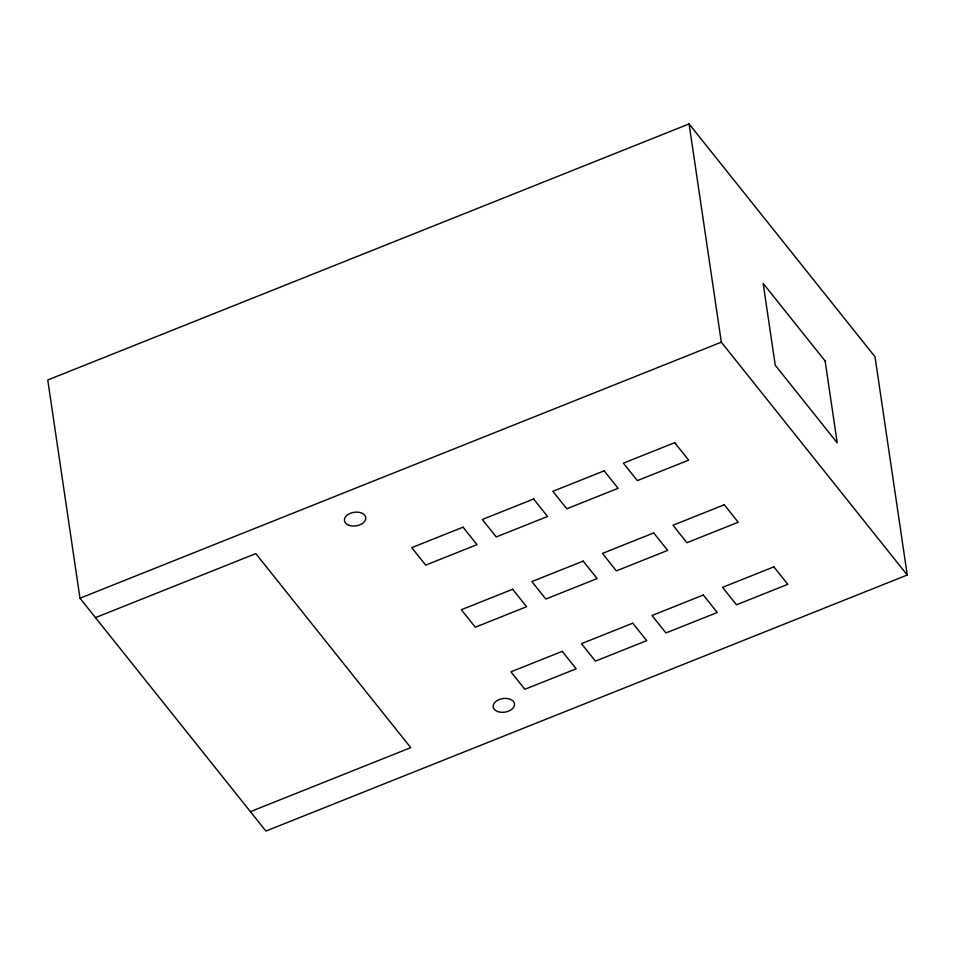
<?xml version="1.0" encoding="UTF-8"?>
<svg xmlns="http://www.w3.org/2000/svg" width="955" height="955" viewBox="0 0 955 955"><rect width="100%" height="100%" fill="white"/><g stroke="black" fill="none" stroke-linecap="round" stroke-linejoin="round"><path stroke-width="1.43" d="M689.092 123.935L47.75 379.983L79.981 598.224L265.908 831.065L907.25 575.017L875.019 356.776L689.092 123.935L721.323 342.177L907.25 575.017M79.981 598.224L721.323 342.177M95.476 617.622L255.809 553.614L410.745 747.646L250.413 811.654M463.056 527.172L411.748 547.657L425.691 565.121L476.999 544.637L463.056 527.172M533.606 499.011L482.299 519.496L496.242 536.949L547.549 516.476L533.606 499.011M604.157 470.839L552.85 491.324L566.793 508.788L618.1 488.303L604.157 470.839M674.696 442.678L623.388 463.163L637.343 480.628L688.651 460.143L674.696 442.678M512.644 589.259L461.325 609.744L475.28 627.208L526.587 606.723L512.644 589.259M583.183 561.098L531.875 581.583L545.818 599.048L597.126 578.563L583.183 561.098M653.733 532.938L602.426 553.411L616.369 570.875L667.676 550.39L653.733 532.938M724.284 504.765L672.977 525.25L686.92 542.715L738.227 522.23L724.284 504.765M562.22 651.358L510.913 671.831L524.856 689.295L576.163 668.81L562.22 651.358M632.771 623.185L581.464 643.67L595.407 661.135L646.714 640.65L632.771 623.185M703.31 595.025L652.002 615.509L665.957 632.974L717.265 612.489L703.31 595.025M773.86 566.864L722.553 587.337L736.496 604.802L787.803 584.317L773.86 566.864M825.132 361.002L763.152 283.396L775.245 365.228L837.213 442.845L825.132 361.002M349.1 525.322A10.756 6.864 -8.4 0 0 365.765 518.672A10.756 6.864 -8.4 0 0 350.461 513.265A10.756 6.864 -8.4 0 0 349.1 525.322M497.842 711.594A10.756 6.864 -8.4 0 0 514.506 704.945A10.756 6.864 -8.4 0 0 499.202 699.538A10.756 6.864 -8.4 0 0 497.842 711.594"/></g></svg>
